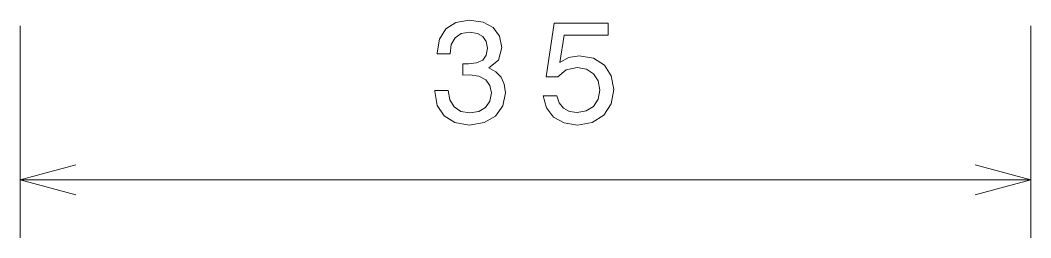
# Model space of a CAD drawing. Extents: x 0 to 297, y 0 to 210.
# Drawn here: x 68.17 to 103.17, y 101.93 to 109.45 of the extents above; entities that cross this region are included whole.
import ezdxf

# ---------------------------------------------------------------- set-up
doc = ezdxf.new("R2010")
doc.units = 0

msp = doc.modelspace()

# ---------------------------------------------------------------- linework, layer by layer
at = {"color": 7, "lineweight": 13, "ltscale": 0.183148}
for p, q in [((68.167374, 109.252213), (68.167374, 101.926308)), ((103.167374, 109.252213), (103.167374, 101.926308))]:
    msp.add_line(p, q, dxfattribs=at)
at = {"color": 7, "lineweight": 13}
msp.add_line((68.167374, 103.926308), (103.167374, 103.926308), dxfattribs=at)
for points in [[(82.528473, 107.025726), (82.528473, 106.990425), (82.609161, 106.506279), (82.846191, 106.143166), (83.219391, 105.911179), (83.713623, 105.825439), (84.238121, 105.911179), (84.631493, 106.13308), (84.883659, 106.486107), (84.974434, 106.939995), (84.93409, 107.237549), (84.823135, 107.479622), (84.641586, 107.666222), (84.399506, 107.802391), (84.727318, 108.074722), (84.843307, 108.508438), (84.767662, 108.90181), (84.550804, 109.199364), (84.197777, 109.385963), (83.713623, 109.451523), (83.259735, 109.370834), (82.911758, 109.148926), (82.684807, 108.795906), (82.609161, 108.326881), (82.609161, 108.29158), (83.058006, 108.29158), (83.098358, 108.614349), (83.229477, 108.846336), (83.441292, 108.987549), (83.738846, 109.037979), (84.001091, 108.997635), (84.192734, 108.891724), (84.308731, 108.720253), (84.354118, 108.488266), (84.308731, 108.24115), (84.187691, 108.074722), (83.975876, 107.973854), (83.688416, 107.943596), (83.49173, 107.948639), (83.49173, 107.550224), (83.738846, 107.56031), (84.056564, 107.514923), (84.293594, 107.393883), (84.434807, 107.197197), (84.485245, 106.939995), (84.429764, 106.647491), (84.283508, 106.430634), (84.051521, 106.294464), (83.743889, 106.249077), (83.426163, 106.299507), (83.194176, 106.450806), (83.04792, 106.692879), (82.992447, 107.025726)], [(86.284668, 106.839134), (86.395615, 106.425583), (86.642731, 106.102821), (87.005844, 105.901093), (87.469826, 105.825439), (87.979187, 105.916222), (88.377602, 106.163338), (88.629768, 106.556709), (88.725586, 107.061035), (88.639854, 107.530052), (88.397781, 107.898209), (88.019531, 108.135239), (87.530342, 108.220978), (87.1521, 108.160454), (86.859589, 107.994034), (87.000801, 108.937111), (88.533943, 108.937111), (88.533943, 109.350655), (86.662903, 109.350655), (86.385529, 107.494751), (86.788986, 107.494751), (87.081497, 107.731781), (87.454697, 107.81752), (87.777458, 107.762039), (88.024582, 107.600662), (88.180916, 107.353539), (88.236397, 107.03582), (88.180916, 106.718094), (88.019531, 106.470978), (87.772415, 106.314636), (87.454697, 106.259163), (87.187401, 106.294464), (86.980629, 106.410454), (86.82933, 106.59201), (86.753685, 106.839134)]]:
    msp.add_lwpolyline(points, close=True, dxfattribs=at)
for points in [[(70.099228, 104.443947), (68.167374, 103.926308), (70.099228, 103.408669)], [(101.235519, 103.408669), (103.167374, 103.926308), (101.235519, 104.443947)]]:
    msp.add_lwpolyline(points, dxfattribs=at)

doc.saveas('drawing.dxf')
